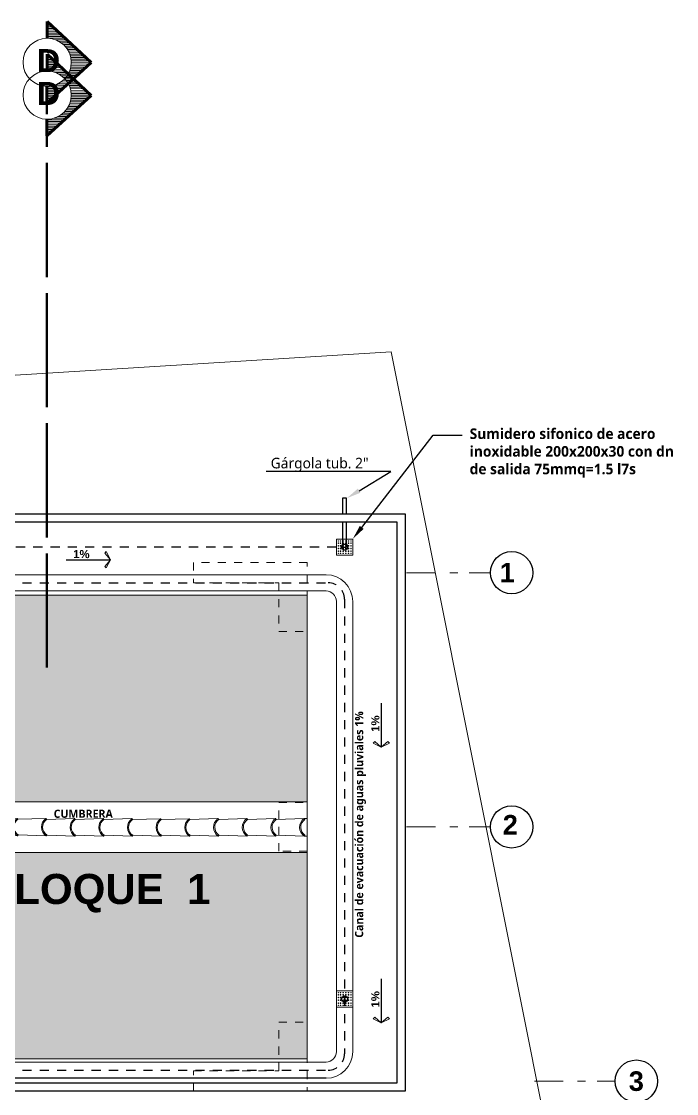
# Model space of a CAD drawing. Header units: metres. Extents: x 27 to 147, y -173 to 8.
# Drawn here: x 124.03 to 132.08, y -103.29 to -90.11 of the extents above; entities that cross this region are included whole.
import ezdxf
from ezdxf import colors
from ezdxf.entities.mleader import LeaderData, LeaderLine
from ezdxf.enums import TextEntityAlignment as Align
from ezdxf.math import Vec2, Vec3

# ---------------------------------------------------------------- set-up
doc = ezdxf.new("R2010")
doc.units = ezdxf.units.M
for name, pattern in [('1CORTE', [1.5, 1, -0.25, 0, -0.25]), ('ACAD_ISO04W100', [30, 24, -3, 0, -3]), ('DASHED2', [0.375, 0.25, -0.125]), ('Dot & Dashed', [0.670277762413025, 0.352777767181396, -0.176388883590699, 0, -0.14111111164093]), ('HIDDEN2', [0.1875, 0.125, -0.0625])]:
    doc.linetypes.add(name, pattern=pattern)
for name, color, linetype, lineweight in [('1', 7, 'Continuous', 5), ('2D Drafting - General_Pen_No__46', 7, 'Continuous', 25), ('AA. Proyeccion Corte', 10, '1CORTE', 50), ('CORTE_EJE', 31, 'ACAD_ISO04W100', 80), ('Cotas varias El', 253, 'Continuous', 13), ('Equipamiento SR', 23, 'Continuous', 0), ('GRAFO 0 BLANCO', 7, 'Continuous', 0), ('grafo 2', 31, 'Continuous', 20), ('GRAFO 4', 7, 'Continuous', 30), ('GRAFO01', 7, 'Continuous', 0), ('GYF-RESERVORIOS', 14, 'Continuous', 30), ('I.S. CANALETAS', 12, 'Continuous', 0), ('Interior - Mobiliario', 7, 'Continuous', 5), ('letras sr', 7, 'Continuous', 5), ('linea0016', 144, 'HIDDEN2', 9), ('Lineas Referencia', 73, 'Continuous', 13), ('teja andina', 252, 'Continuous', 0), ('TEJAS ANDINA', 253, 'Continuous', 0), ('TEXTOS-SUBTITULO', 7, 'Continuous', 30)]:
    doc.layers.add(name, color=color, linetype=linetype, lineweight=lineweight)
doc.layers.add('ACHURADO', color=1, linetype='Continuous')
doc.layers.add('Interior - Mobiliario _Pluma_Nº__3', color=7, linetype='Continuous', lineweight=18, true_color=0xff6600)
doc.layers.add('Mobiliario', color=7, linetype='Continuous', lineweight=0, true_color=0x7f7f7f)
doc.styles.add('Generales', font='trebuc.ttf', dxfattribs={"height": 0.1})
doc.styles.add('GENERATED_STYLE_1', font='arialbd.ttf')
doc.styles.add('GENERATED_STYLE_2', font='arial.ttf')
doc.styles.get("Standard").update_dxf_attribs({"font": 'arial.ttf'})
doc.styles.add('TURBO_BASS', font='swisseb.ttf')

# ---------------------------------------------------------------- blocks, each defined once
blk = doc.blocks.new('Red 18')
at = {"layer": 'GRAFO 0 BLANCO', "linetype": 'Continuous'}
for p, q in [((0.05, 0.2041666666666667), (0.04583333333333334, 0.2041666666666667)), ((0.04583333333333334, 0.2041666666666667), (0.04583333333333334, 0.2)), ((0.04583333333333334, 0.2), (0.04583333333333334, 0.2041666666666667)), ((0.04583333333333334, 0.2041666666666667), (0.05, 0.2041666666666667)), ((0.04583333333333334, 0.2), (0.05, 0.2)), ((0.05, 0.2), (0.04583333333333334, 0.2)), ((0.05, 0.1791666666666666), (0.04583333333333334, 0.1791666666666666)), ((0.04583333333333334, 0.1791666666666666), (0.04583333333333334, 0.1708333333333333)), ((0.04583333333333334, 0.1708333333333333), (0.04583333333333334, 0.1791666666666666)), ((0.04583333333333334, 0.1791666666666666), (0.05, 0.1791666666666666)), ((0.04583333333333334, 0.1708333333333333), (0.05, 0.1708333333333333)), ((0.05, 0.1708333333333333), (0.04583333333333334, 0.1708333333333333)), ((0.05, 0.1458333333333333), (0.04583333333333334, 0.1458333333333333)), ((0.04583333333333334, 0.1458333333333333), (0.04583333333333334, 0.1375)), ((0.04583333333333334, 0.1375), (0.04583333333333334, 0.1458333333333333)), ((0.04583333333333334, 0.1458333333333333), (0.05, 0.1458333333333333)), ((0.04583333333333334, 0.1375), (0.05, 0.1375)), ((0.05, 0.1375), (0.04583333333333334, 0.1375)), ((0.05, 0.2), (0.05, 0.2041666666666667)), ((0.05, 0.2041666666666667), (0.05, 0.2)), ((0.05, 0.1708333333333333), (0.05, 0.1791666666666666)), ((0.05, 0.1791666666666666), (0.05, 0.1708333333333333)), ((0.05, 0.1375), (0.05, 0.1458333333333333)), ((0.05, 0.1458333333333333), (0.05, 0.1375)), ((0.07916666666666668, 0.2041666666666667), (0.07083333333333333, 0.2041666666666667)), ((0.07083333333333333, 0.2041666666666667), (0.07083333333333333, 0.2)), ((0.07083333333333333, 0.2041666666666667), (0.07916666666666668, 0.2041666666666667)), ((0.07083333333333333, 0.2), (0.07083333333333333, 0.2041666666666667)), ((0.07083333333333333, 0.2), (0.07916666666666668, 0.2)), ((0.07916666666666668, 0.2), (0.07083333333333333, 0.2)), ((0.07916666666666668, 0.1791666666666666), (0.07083333333333333, 0.1791666666666666)), ((0.07083333333333333, 0.1791666666666666), (0.07083333333333333, 0.1708333333333333)), ((0.07083333333333333, 0.1708333333333333), (0.07083333333333333, 0.1791666666666666)), ((0.07083333333333333, 0.1791666666666666), (0.07916666666666668, 0.1791666666666666)), ((0.07083333333333333, 0.1708333333333333), (0.07916666666666668, 0.1708333333333333)), ((0.07916666666666668, 0.1708333333333333), (0.07083333333333333, 0.1708333333333333)), ((0.07916666666666668, 0.1458333333333333), (0.07083333333333333, 0.1458333333333333)), ((0.07083333333333333, 0.1458333333333333), (0.07083333333333333, 0.1375)), ((0.07083333333333333, 0.1375), (0.07083333333333333, 0.1458333333333333)), ((0.07083333333333333, 0.1458333333333333), (0.07916666666666668, 0.1458333333333333)), ((0.07083333333333333, 0.1375), (0.07916666666666668, 0.1375)), ((0.07916666666666668, 0.1375), (0.07083333333333333, 0.1375)), ((0.07916666666666668, 0.2), (0.07916666666666668, 0.2041666666666667)), ((0.07916666666666668, 0.2041666666666667), (0.07916666666666668, 0.2)), ((0.07916666666666668, 0.1708333333333333), (0.07916666666666668, 0.1791666666666666)), ((0.07916666666666668, 0.1791666666666666), (0.07916666666666668, 0.1708333333333333)), ((0.07916666666666668, 0.1375), (0.07916666666666668, 0.1458333333333333)), ((0.07916666666666668, 0.1458333333333333), (0.07916666666666668, 0.1375)), ((0.1125, 0.2041666666666667), (0.1041666666666667, 0.2041666666666667)), ((0.1041666666666667, 0.2041666666666667), (0.1041666666666667, 0.2)), ((0.1041666666666667, 0.2041666666666667), (0.1125, 0.2041666666666667)), ((0.1041666666666667, 0.2), (0.1041666666666667, 0.2041666666666667)), ((0.1041666666666667, 0.2), (0.1125, 0.2)), ((0.1125, 0.2), (0.1041666666666667, 0.2)), ((0.1125, 0.1791666666666666), (0.1041666666666667, 0.1791666666666666)), ((0.1041666666666667, 0.1791666666666666), (0.1041666666666667, 0.1708333333333333)), ((0.1041666666666667, 0.1708333333333333), (0.1041666666666667, 0.1791666666666666)), ((0.1041666666666667, 0.1791666666666666), (0.1125, 0.1791666666666666)), ((0.1041666666666667, 0.1708333333333333), (0.1125, 0.1708333333333333)), ((0.1125, 0.1708333333333333), (0.1041666666666667, 0.1708333333333333)), ((0.1125, 0.1458333333333333), (0.1041666666666667, 0.1458333333333333)), ((0.1041666666666667, 0.1458333333333333), (0.1041666666666667, 0.1375)), ((0.1041666666666667, 0.1375), (0.1041666666666667, 0.1458333333333333)), ((0.1041666666666667, 0.1458333333333333), (0.1125, 0.1458333333333333)), ((0.1041666666666667, 0.1375), (0.1125, 0.1375)), ((0.1125, 0.1375), (0.1041666666666667, 0.1375)), ((0.1125, 0.2), (0.1125, 0.2041666666666667)), ((0.1125, 0.2041666666666667), (0.1125, 0.2)), ((0.1125, 0.1708333333333333), (0.1125, 0.1791666666666666)), ((0.1125, 0.1791666666666666), (0.1125, 0.1708333333333333)), ((0.1125, 0.1375), (0.1125, 0.1458333333333333)), ((0.1125, 0.1458333333333333), (0.1125, 0.1375)), ((0.1458333333333333, 0.2041666666666667), (0.1375, 0.2041666666666667)), ((0.1375, 0.2041666666666667), (0.1375, 0.2)), ((0.1375, 0.2041666666666667), (0.1458333333333333, 0.2041666666666667)), ((0.1375, 0.2), (0.1375, 0.2041666666666667)), ((0.1375, 0.2), (0.1458333333333333, 0.2)), ((0.1458333333333333, 0.2), (0.1375, 0.2)), ((0.1458333333333333, 0.1791666666666666), (0.1375, 0.1791666666666666)), ((0.1375, 0.1791666666666666), (0.1375, 0.1708333333333333)), ((0.1375, 0.1708333333333333), (0.1375, 0.1791666666666666)), ((0.1375, 0.1791666666666666), (0.1458333333333333, 0.1791666666666666)), ((0.1375, 0.1708333333333333), (0.1458333333333333, 0.1708333333333333)), ((0.1458333333333333, 0.1708333333333333), (0.1375, 0.1708333333333333)), ((0.1458333333333333, 0.1458333333333333), (0.1375, 0.1458333333333333)), ((0.1375, 0.1458333333333333), (0.1375, 0.1375)), ((0.1375, 0.1375), (0.1375, 0.1458333333333333)), ((0.1375, 0.1458333333333333), (0.1458333333333333, 0.1458333333333333)), ((0.1375, 0.1375), (0.1458333333333333, 0.1375)), ((0.1458333333333333, 0.1375), (0.1375, 0.1375)), ((0.1458333333333333, 0.2), (0.1458333333333333, 0.2041666666666667)), ((0.1458333333333333, 0.2041666666666667), (0.1458333333333333, 0.2)), ((0.1458333333333333, 0.1708333333333333), (0.1458333333333333, 0.1791666666666666)), ((0.1458333333333333, 0.1791666666666666), (0.1458333333333333, 0.1708333333333333)), ((0.1458333333333333, 0.1375), (0.1458333333333333, 0.1458333333333333)), ((0.1458333333333333, 0.1458333333333333), (0.1458333333333333, 0.1375)), ((0.1791666666666666, 0.2041666666666667), (0.1708333333333333, 0.2041666666666667)), ((0.1708333333333333, 0.2041666666666667), (0.1708333333333333, 0.2)), ((0.1708333333333333, 0.2041666666666667), (0.1791666666666666, 0.2041666666666667)), ((0.1708333333333333, 0.2), (0.1708333333333333, 0.2041666666666667)), ((0.1708333333333333, 0.2), (0.1791666666666666, 0.2)), ((0.1791666666666666, 0.2), (0.1708333333333333, 0.2)), ((0.1791666666666666, 0.1791666666666666), (0.1708333333333333, 0.1791666666666666)), ((0.1708333333333333, 0.1791666666666666), (0.1708333333333333, 0.1708333333333333)), ((0.1708333333333333, 0.1708333333333333), (0.1708333333333333, 0.1791666666666666)), ((0.1708333333333333, 0.1791666666666666), (0.1791666666666666, 0.1791666666666666)), ((0.1708333333333333, 0.1708333333333333), (0.1791666666666666, 0.1708333333333333)), ((0.1791666666666666, 0.1708333333333333), (0.1708333333333333, 0.1708333333333333)), ((0.1791666666666666, 0.1458333333333333), (0.1708333333333333, 0.1458333333333333)), ((0.1708333333333333, 0.1458333333333333), (0.1708333333333333, 0.1375)), ((0.1708333333333333, 0.1375), (0.1708333333333333, 0.1458333333333333)), ((0.1708333333333333, 0.1458333333333333), (0.1791666666666666, 0.1458333333333333)), ((0.1708333333333333, 0.1375), (0.1791666666666666, 0.1375)), ((0.1791666666666666, 0.1375), (0.1708333333333333, 0.1375)), ((0.1791666666666666, 0.2), (0.1791666666666666, 0.2041666666666667)), ((0.1791666666666666, 0.2041666666666667), (0.1791666666666666, 0.2)), ((0.1791666666666666, 0.1708333333333333), (0.1791666666666666, 0.1791666666666666)), ((0.1791666666666666, 0.1791666666666666), (0.1791666666666666, 0.1708333333333333)), ((0.1791666666666666, 0.1375), (0.1791666666666666, 0.1458333333333333)), ((0.1791666666666666, 0.1458333333333333), (0.1791666666666666, 0.1375)), ((0.2041666666666667, 0.2041666666666667), (0.2, 0.2041666666666667)), ((0.2, 0.2041666666666667), (0.2, 0.2)), ((0.2, 0.2), (0.2, 0.2041666666666667)), ((0.2, 0.2041666666666667), (0.2041666666666667, 0.2041666666666667)), ((0.2, 0.2), (0.2041666666666667, 0.2)), ((0.2041666666666667, 0.2), (0.2, 0.2)), ((0.2041666666666667, 0.1791666666666666), (0.2, 0.1791666666666666)), ((0.2, 0.1791666666666666), (0.2, 0.1708333333333333)), ((0.2, 0.1708333333333333), (0.2, 0.1791666666666666)), ((0.2, 0.1791666666666666), (0.2041666666666667, 0.1791666666666666)), ((0.2, 0.1708333333333333), (0.2041666666666667, 0.1708333333333333)), ((0.2041666666666667, 0.1708333333333333), (0.2, 0.1708333333333333)), ((0.2041666666666667, 0.1458333333333333), (0.2, 0.1458333333333333)), ((0.2, 0.1458333333333333), (0.2, 0.1375)), ((0.2, 0.1375), (0.2, 0.1458333333333333)), ((0.2, 0.1458333333333333), (0.2041666666666667, 0.1458333333333333)), ((0.2, 0.1375), (0.2041666666666667, 0.1375)), ((0.2041666666666667, 0.1375), (0.2, 0.1375)), ((0.2041666666666667, 0.2), (0.2041666666666667, 0.2041666666666667)), ((0.2041666666666667, 0.2041666666666667), (0.2041666666666667, 0.2)), ((0.2041666666666667, 0.1708333333333333), (0.2041666666666667, 0.1791666666666666)), ((0.2041666666666667, 0.1791666666666666), (0.2041666666666667, 0.1708333333333333)), ((0.2041666666666667, 0.1375), (0.2041666666666667, 0.1458333333333333)), ((0.2041666666666667, 0.1458333333333333), (0.2041666666666667, 0.1375)), ((0.05, 0.1125), (0.04583333333333334, 0.1125)), ((0.04583333333333334, 0.1125), (0.04583333333333334, 0.1041666666666667)), ((0.04583333333333334, 0.1041666666666667), (0.04583333333333334, 0.1125)), ((0.04583333333333334, 0.1125), (0.05, 0.1125)), ((0.04583333333333334, 0.1041666666666667), (0.05, 0.1041666666666667)), ((0.05, 0.1041666666666667), (0.04583333333333334, 0.1041666666666667)), ((0.05, 0.07916666666666668), (0.04583333333333334, 0.07916666666666668)), ((0.04583333333333334, 0.07916666666666668), (0.04583333333333334, 0.07083333333333333)), ((0.04583333333333334, 0.07083333333333333), (0.04583333333333334, 0.07916666666666668)), ((0.04583333333333334, 0.07916666666666668), (0.05, 0.07916666666666668)), ((0.04583333333333334, 0.07083333333333333), (0.05, 0.07083333333333333)), ((0.05, 0.07083333333333333), (0.04583333333333334, 0.07083333333333333)), ((0.05, 0.05), (0.04583333333333334, 0.05)), ((0.04583333333333334, 0.05), (0.04583333333333334, 0.04583333333333334)), ((0.04583333333333334, 0.04583333333333334), (0.04583333333333334, 0.05)), ((0.04583333333333334, 0.05), (0.05, 0.05)), ((0.04583333333333334, 0.04583333333333334), (0.05, 0.04583333333333334)), ((0.05, 0.04583333333333334), (0.04583333333333334, 0.04583333333333334)), ((0.05, 0.1041666666666667), (0.05, 0.1125)), ((0.05, 0.1125), (0.05, 0.1041666666666667)), ((0.05, 0.07083333333333333), (0.05, 0.07916666666666668)), ((0.05, 0.07916666666666668), (0.05, 0.07083333333333333)), ((0.05, 0.04583333333333334), (0.05, 0.05)), ((0.05, 0.05), (0.05, 0.04583333333333334)), ((0.07916666666666668, 0.1125), (0.07083333333333333, 0.1125)), ((0.07083333333333333, 0.1125), (0.07083333333333333, 0.1041666666666667)), ((0.07083333333333333, 0.1041666666666667), (0.07083333333333333, 0.1125)), ((0.07083333333333333, 0.1125), (0.07916666666666668, 0.1125)), ((0.07083333333333333, 0.1041666666666667), (0.07916666666666668, 0.1041666666666667)), ((0.07916666666666668, 0.1041666666666667), (0.07083333333333333, 0.1041666666666667)), ((0.07916666666666668, 0.07916666666666668), (0.07083333333333333, 0.07916666666666668)), ((0.07083333333333333, 0.07916666666666668), (0.07083333333333333, 0.07083333333333333)), ((0.07083333333333333, 0.07083333333333333), (0.07083333333333333, 0.07916666666666668)), ((0.07083333333333333, 0.07916666666666668), (0.07916666666666668, 0.07916666666666668)), ((0.07083333333333333, 0.07083333333333333), (0.07916666666666668, 0.07083333333333333)), ((0.07916666666666668, 0.07083333333333333), (0.07083333333333333, 0.07083333333333333)), ((0.07916666666666668, 0.05), (0.07083333333333333, 0.05)), ((0.07083333333333333, 0.05), (0.07083333333333333, 0.04583333333333334)), ((0.07083333333333333, 0.05), (0.07916666666666668, 0.05)), ((0.07083333333333333, 0.04583333333333334), (0.07083333333333333, 0.05)), ((0.07083333333333333, 0.04583333333333334), (0.07916666666666668, 0.04583333333333334)), ((0.07916666666666668, 0.04583333333333334), (0.07083333333333333, 0.04583333333333334)), ((0.07916666666666668, 0.1041666666666667), (0.07916666666666668, 0.1125)), ((0.07916666666666668, 0.1125), (0.07916666666666668, 0.1041666666666667)), ((0.07916666666666668, 0.07083333333333333), (0.07916666666666668, 0.07916666666666668)), ((0.07916666666666668, 0.07916666666666668), (0.07916666666666668, 0.07083333333333333)), ((0.07916666666666668, 0.04583333333333334), (0.07916666666666668, 0.05)), ((0.07916666666666668, 0.05), (0.07916666666666668, 0.04583333333333334)), ((0.1125, 0.1125), (0.1041666666666667, 0.1125)), ((0.1041666666666667, 0.1125), (0.1041666666666667, 0.1041666666666667)), ((0.1041666666666667, 0.1041666666666667), (0.1041666666666667, 0.1125)), ((0.1041666666666667, 0.1125), (0.1125, 0.1125)), ((0.1041666666666667, 0.1041666666666667), (0.1125, 0.1041666666666667)), ((0.1125, 0.1041666666666667), (0.1041666666666667, 0.1041666666666667)), ((0.1125, 0.07916666666666668), (0.1041666666666667, 0.07916666666666668)), ((0.1041666666666667, 0.07916666666666668), (0.1041666666666667, 0.07083333333333333)), ((0.1041666666666667, 0.07083333333333333), (0.1041666666666667, 0.07916666666666668)), ((0.1041666666666667, 0.07916666666666668), (0.1125, 0.07916666666666668)), ((0.1041666666666667, 0.07083333333333333), (0.1125, 0.07083333333333333)), ((0.1125, 0.07083333333333333), (0.1041666666666667, 0.07083333333333333)), ((0.1125, 0.05), (0.1041666666666667, 0.05)), ((0.1041666666666667, 0.05), (0.1041666666666667, 0.04583333333333334)), ((0.1041666666666667, 0.05), (0.1125, 0.05)), ((0.1041666666666667, 0.04583333333333334), (0.1041666666666667, 0.05)), ((0.1041666666666667, 0.04583333333333334), (0.1125, 0.04583333333333334)), ((0.1125, 0.04583333333333334), (0.1041666666666667, 0.04583333333333334)), ((0.1125, 0.1041666666666667), (0.1125, 0.1125)), ((0.1125, 0.1125), (0.1125, 0.1041666666666667)), ((0.1125, 0.07083333333333333), (0.1125, 0.07916666666666668)), ((0.1125, 0.07916666666666668), (0.1125, 0.07083333333333333)), ((0.1125, 0.04583333333333334), (0.1125, 0.05)), ((0.1125, 0.05), (0.1125, 0.04583333333333334)), ((0.1458333333333333, 0.1125), (0.1375, 0.1125)), ((0.1375, 0.1125), (0.1375, 0.1041666666666667)), ((0.1375, 0.1041666666666667), (0.1375, 0.1125)), ((0.1375, 0.1125), (0.1458333333333333, 0.1125)), ((0.1375, 0.1041666666666667), (0.1458333333333333, 0.1041666666666667)), ((0.1458333333333333, 0.1041666666666667), (0.1375, 0.1041666666666667)), ((0.1458333333333333, 0.07916666666666668), (0.1375, 0.07916666666666668)), ((0.1375, 0.07916666666666668), (0.1375, 0.07083333333333333)), ((0.1375, 0.07083333333333333), (0.1375, 0.07916666666666668)), ((0.1375, 0.07916666666666668), (0.1458333333333333, 0.07916666666666668)), ((0.1375, 0.07083333333333333), (0.1458333333333333, 0.07083333333333333)), ((0.1458333333333333, 0.07083333333333333), (0.1375, 0.07083333333333333)), ((0.1458333333333333, 0.05), (0.1375, 0.05)), ((0.1375, 0.05), (0.1375, 0.04583333333333334)), ((0.1375, 0.05), (0.1458333333333333, 0.05)), ((0.1375, 0.04583333333333334), (0.1375, 0.05)), ((0.1375, 0.04583333333333334), (0.1458333333333333, 0.04583333333333334)), ((0.1458333333333333, 0.04583333333333334), (0.1375, 0.04583333333333334)), ((0.1458333333333333, 0.1041666666666667), (0.1458333333333333, 0.1125)), ((0.1458333333333333, 0.1125), (0.1458333333333333, 0.1041666666666667)), ((0.1458333333333333, 0.07083333333333333), (0.1458333333333333, 0.07916666666666668)), ((0.1458333333333333, 0.07916666666666668), (0.1458333333333333, 0.07083333333333333)), ((0.1458333333333333, 0.04583333333333334), (0.1458333333333333, 0.05)), ((0.1458333333333333, 0.05), (0.1458333333333333, 0.04583333333333334)), ((0.1791666666666666, 0.1125), (0.1708333333333333, 0.1125)), ((0.1708333333333333, 0.1125), (0.1708333333333333, 0.1041666666666667)), ((0.1708333333333333, 0.1041666666666667), (0.1708333333333333, 0.1125)), ((0.1708333333333333, 0.1125), (0.1791666666666666, 0.1125)), ((0.1708333333333333, 0.1041666666666667), (0.1791666666666666, 0.1041666666666667)), ((0.1791666666666666, 0.1041666666666667), (0.1708333333333333, 0.1041666666666667)), ((0.1791666666666666, 0.07916666666666668), (0.1708333333333333, 0.07916666666666668)), ((0.1708333333333333, 0.07916666666666668), (0.1708333333333333, 0.07083333333333333)), ((0.1708333333333333, 0.07083333333333333), (0.1708333333333333, 0.07916666666666668)), ((0.1708333333333333, 0.07916666666666668), (0.1791666666666666, 0.07916666666666668)), ((0.1708333333333333, 0.07083333333333333), (0.1791666666666666, 0.07083333333333333)), ((0.1791666666666666, 0.07083333333333333), (0.1708333333333333, 0.07083333333333333)), ((0.1791666666666666, 0.05), (0.1708333333333333, 0.05)), ((0.1708333333333333, 0.05), (0.1708333333333333, 0.04583333333333334)), ((0.1708333333333333, 0.05), (0.1791666666666666, 0.05)), ((0.1708333333333333, 0.04583333333333334), (0.1708333333333333, 0.05)), ((0.1708333333333333, 0.04583333333333334), (0.1791666666666666, 0.04583333333333334)), ((0.1791666666666666, 0.04583333333333334), (0.1708333333333333, 0.04583333333333334)), ((0.1791666666666666, 0.1041666666666667), (0.1791666666666666, 0.1125)), ((0.1791666666666666, 0.1125), (0.1791666666666666, 0.1041666666666667)), ((0.1791666666666666, 0.07083333333333333), (0.1791666666666666, 0.07916666666666668)), ((0.1791666666666666, 0.07916666666666668), (0.1791666666666666, 0.07083333333333333)), ((0.1791666666666666, 0.04583333333333334), (0.1791666666666666, 0.05)), ((0.1791666666666666, 0.05), (0.1791666666666666, 0.04583333333333334)), ((0.2041666666666667, 0.1125), (0.2, 0.1125)), ((0.2, 0.1125), (0.2, 0.1041666666666667)), ((0.2, 0.1041666666666667), (0.2, 0.1125)), ((0.2, 0.1125), (0.2041666666666667, 0.1125)), ((0.2, 0.1041666666666667), (0.2041666666666667, 0.1041666666666667)), ((0.2041666666666667, 0.1041666666666667), (0.2, 0.1041666666666667)), ((0.2041666666666667, 0.07916666666666668), (0.2, 0.07916666666666668)), ((0.2, 0.07916666666666668), (0.2, 0.07083333333333333)), ((0.2, 0.07083333333333333), (0.2, 0.07916666666666668)), ((0.2, 0.07916666666666668), (0.2041666666666667, 0.07916666666666668)), ((0.2, 0.07083333333333333), (0.2041666666666667, 0.07083333333333333)), ((0.2041666666666667, 0.07083333333333333), (0.2, 0.07083333333333333)), ((0.2041666666666667, 0.05), (0.2, 0.05)), ((0.2, 0.05), (0.2, 0.04583333333333334)), ((0.2, 0.04583333333333334), (0.2, 0.05)), ((0.2, 0.05), (0.2041666666666667, 0.05)), ((0.2, 0.04583333333333334), (0.2041666666666667, 0.04583333333333334)), ((0.2041666666666667, 0.04583333333333334), (0.2, 0.04583333333333334)), ((0.2041666666666667, 0.1041666666666667), (0.2041666666666667, 0.1125)), ((0.2041666666666667, 0.1125), (0.2041666666666667, 0.1041666666666667)), ((0.2041666666666667, 0.07083333333333333), (0.2041666666666667, 0.07916666666666668)), ((0.2041666666666667, 0.07916666666666668), (0.2041666666666667, 0.07083333333333333)), ((0.2041666666666667, 0.04583333333333334), (0.2041666666666667, 0.05)), ((0.2041666666666667, 0.05), (0.2041666666666667, 0.04583333333333334))]:
    blk.add_line(p, q, dxfattribs=at)
at = {"layer": 'GRAFO01'}
blk.add_lwpolyline([(0.02500000000000005, 0.02500000000000141), (0.2250000000000001, 0.02500000000000141), (0.2250000000000001, 0.2250000000000014), (0.02500000000000005, 0.2250000000000014)], close=True, dxfattribs=at)
at = {"layer": 'Interior - Mobiliario _Pluma_Nº__3', "linetype": 'Continuous'}
for p, q in [((0.2250000000000001, 0.2250000000000014), (0.02500000000000005, 0.2250000000000014)), ((0.02500000000000005, 0.2250000000000014), (0.02500000000000005, 0.02500000000000141)), ((0.2250000000000001, 0.02500000000000141), (0.2250000000000001, 0.2250000000000014)), ((0.02500000000000005, 0.02500000000000141), (0.2250000000000001, 0.02500000000000141))]:
    blk.add_line(p, q, dxfattribs=at)
blk = doc.blocks.new('A$C295C7585')
at = {"layer": 'Mobiliario', "lineweight": 15}
for p, q in [((1.513853283491699, 3.40416242087349), (1.527648820229842, 3.406546360073889)), ((1.374978025502969, 3.076203088460716), (1.513853283491699, 3.40416242087349)), ((1.556330874160267, 2.995064099900674), (1.716417933508637, 3.313533070731637)), ((1.716417933508637, 3.313533070731637), (1.70900166888714, 3.325407371513847)), ((1.222307230775641, 2.745859816847769), (1.36118248876528, 3.073819149260316)), ((1.36118248876528, 3.073819149260316), (1.374978025502969, 3.076203088460716)), ((1.403660079433394, 2.6647208282875), (1.563747138781764, 2.983189799118463)), ((1.563747138781764, 2.983189799118463), (1.556330874160267, 2.995064099900674)), ((1.069636436049223, 2.415516545234141), (1.208511694038407, 2.743475877646915)), ((1.208511694038407, 2.743475877646915), (1.222307230776096, 2.745859816847542)), ((1.250989284706975, 2.334377556673871), (1.411076344054891, 2.652846527505289)), ((1.411076344054891, 2.652846527505289), (1.403660079433394, 2.6647208282875)), ((0.9169656413223493, 2.085173273620967), (1.055840899311079, 2.413132606033741)), ((1.055840899311079, 2.413132606033741), (1.069636436048768, 2.415516545234595)), ((1.098318489980102, 2.004034285060698), (1.258405549328472, 2.322503255891888)), ((1.258405549328472, 2.322503255891888), (1.25098928470652, 2.334377556674326)), ((0.7650785429282223, 1.751017721853714), (0.9031190902182971, 2.079350511766734)), ((0.9031190902182971, 2.079350511766734), (0.9169656413223493, 2.085173273620967)), ((0.94643139158552, 1.66987873329299), (1.10492039455994, 1.989062689736784)), ((1.10492039455994, 1.989062689736784), (1.098439325062163, 2.004274668164622)), ((0.612407748201349, 1.420674450239858), (0.7512830061905333, 1.748633782652632)), ((0.7512830061905333, 1.748633782652632), (0.7650785429282223, 1.751017721853486)), ((0.7937605968586467, 1.339535461679816), (0.953847656207472, 1.658004432511007)), ((0.953847656207472, 1.658004432511007), (0.94643139158552, 1.66987873329299)), ((0.4597369534749305, 1.090331178626684), (0.5986122114636601, 1.418290511039459)), ((0.5986122114636601, 1.418290511039459), (0.6124077482018038, 1.420674450240085)), ((0.6410898021322282, 1.009192190066642), (0.8011768614805987, 1.327661160897833)), ((0.8011768614805987, 1.327661160897833), (0.7937605968591015, 1.339535461679816)), ((0.4459414167367868, 1.087947239426285), (0.4597369534749305, 1.090331178626911)), ((0.3070661587476025, 0.7599879070137376), (0.4459414167367868, 1.087947239426285)), ((0.4884190074053549, 0.6788489184534683), (0.6485060667537255, 0.997317889284659)), ((0.6485060667537255, 0.997317889284659), (0.6410898021322282, 1.009192190066642)), ((0.1543953640207292, 0.4296446354001091), (0.2932706220099135, 0.757603967813111)), ((0.2932706220099135, 0.757603967813111), (0.3070661587480572, 0.7599879070135103)), ((0.3357482126784817, 0.3485056468398398), (0.4958352720268522, 0.6669746176712579)), ((0.4958352720268522, 0.6669746176712579), (0.4884190074053549, 0.6788489184534683)), ((0.001724569293855893, 0.09930136378693533), (0.1405998272830402, 0.4272606961997099)), ((0.1405998272830402, 0.4272606961997099), (0.1543953640207292, 0.4296446354007912)), ((0.1830774179516084, 0.01816237522666597), (0.3431644773004336, 0.3366313460578567)), ((0.3431644773004336, 0.3366313460578567), (0.3357482126784817, 0.3485056468402945))]:
    blk.add_line(p, q, dxfattribs=at)
for centre, radius, start, end in [((1.64559542193274, 3.42692813519011), 0.1196946849706216, 189.8041789864884, 301.9874291323811), ((1.64559542193274, 3.42692813519011), 0.1336946849706216, 189.8041789864884, 301.9874291323811), ((1.492924627205866, 3.096584863576936), 0.1336946849706216, 189.8041789864884, 301.9874291323811), ((1.492924627205866, 3.096584863576936), 0.1196946849706216, 189.8041789864884, 301.9874291323811), ((1.340253832479448, 2.766241591963535), 0.1336946849706216, 189.8041789864884, 301.9874291323811), ((1.340253832479448, 2.766241591963535), 0.1196946849706216, 189.8041789864884, 301.9874291323811), ((1.187583037752574, 2.435898320350134), 0.1336946849706216, 189.8041789864884, 301.9874291323811), ((1.187583037752574, 2.435898320350134), 0.1196946849706216, 189.8041789864884, 301.9874291323811), ((1.034204698330086, 2.101672659223368), 0.1329726096647947, 189.6640148896703, 302.1275932302208), ((1.034912243024337, 2.105555048736051), 0.1196946849706216, 189.8041789864884, 301.9874291323811), ((0.8830251446311195, 1.77139949696948), 0.1336946849706216, 189.8041789864884, 301.9874291323811), ((0.8830251446311195, 1.77139949696948), 0.1196946849706216, 189.8041789864884, 301.9874291323811), ((0.7303543499047009, 1.441056225356306), 0.1336946849706216, 189.8041789864884, 301.9874291323811), ((0.7303543499047009, 1.441056225356306), 0.1196946849706216, 189.8041789864884, 301.9874291323811), ((0.5776835551778277, 1.110712953743132), 0.1196946849706216, 189.8041789864884, 301.9874291323811), ((0.5776835551778277, 1.110712953743132), 0.1336946849706216, 189.8041789864884, 301.9874291323811), ((0.4250127604509544, 0.7803696821295034), 0.1336946849706216, 189.8041789864884, 301.9874291323811), ((0.4250127604509544, 0.7803696821295034), 0.1196946849706216, 189.8041789864884, 301.9874291323811), ((0.2723419657240811, 0.4500264105163296), 0.1336946849706216, 189.8041789864884, 301.9874291323811), ((0.2723419657240811, 0.4500264105163296), 0.1196946849706216, 189.8041789864884, 301.9874291323811), ((0.1196711709962983, 0.119683138902019), 0.1196946849706216, 189.8041789864884, 301.9874291323811)]:
    blk.add_arc(centre, radius, start, end, dxfattribs=at)
blk = doc.blocks.new('FLECHA')
at = {"layer": 'grafo 2', "ltscale": 0.05}
for p, q in [((674350.4068813783, 8489809.493097022, -2.952000000000225), (674350.3571751671, 8489809.392813733, -2.952000000000225)), ((674350.4259006998, 8489809.474077702, -2.952000000000225), (674350.3571751671, 8489809.392813733, -2.952000000000225)), ((674350.4068813783, 8489809.493097022, -2.952000000000225), (674350.4259006998, 8489809.474077702, -2.952000000000225)), ((674350.4259006998, 8489809.311549768, -2.952000000000225), (674350.3571751671, 8489809.392813733, -2.952000000000225)), ((674350.4068813783, 8489809.292530447, -2.952000000000225), (674350.4259006998, 8489809.311549768, -2.952000000000225))]:
    blk.add_line(p, q, dxfattribs=at)
at = {"layer": 'grafo 2', "lineweight": 25}
blk.add_line((674350.8988359317, 8489809.392813733, -2.952000000000225), (674350.3571751671, 8489809.392813733, -2.952000000000225), dxfattribs=at)
at = {"layer": 'grafo 2'}
blk.add_line((674350.3571751671, 8489809.392813733, -2.952000000000225), (674350.4068813783, 8489809.292530447, -2.952000000000225), dxfattribs=at)

msp = doc.modelspace()

# ---------------------------------------------------------------- hatches: boundary and pattern name
at = {"layer": '1', "lineweight": 5}
h = msp.add_hatch(dxfattribs=at)
h.set_pattern_fill('_USER,_O', scale=0.02, angle=360, pattern_type=0)
h.set_pattern_definition([(0.3735625931378404, (67.9760465241772, -241.7238441612219), (0.0001303970204222902, -0.0199995749109091), [])])
h.paths.add_polyline_path([(124.6374271268949, -90.611534999912, -0.4142135623730951), (124.3394912984929, -90.90561091788753), (124.3381460110948, -91.11194366995299), (124.8829440431716, -90.61313576765245), (124.3446964963184, -90.10726641944096), (124.3433512089221, -90.31359917150733, -0.4142135623729124)])
at = {"layer": '1', "lineweight": 5, "true_color": 0x939598}
h = msp.add_hatch(dxfattribs=at)
h.set_pattern_fill('_USER,_O', color=252, scale=0.02, angle=360, pattern_type=0)
h.set_pattern_definition([(0.3735625931377896, (67.97604652417766, -241.7238441612219), (0.0001303970204222902, -0.0199995749109091), [])])
h.paths.add_polyline_path([(124.6374271268958, -90.611534999912, -0.4142135623730951), (124.3394912984929, -90.90561091788753), (124.3381460110957, -91.11194366995299), (124.8829440431725, -90.61313576765245), (124.3446964963193, -90.10726641944096), (124.3433512089221, -90.31359917150733, -0.4142135623729124)])
at = {"layer": '1', "lineweight": 5}
h = msp.add_hatch(dxfattribs=at)
h.set_pattern_fill('_USER,_O', scale=0.02, angle=360, pattern_type=0)
h.set_pattern_definition([(0.3735625931378404, (67.97592710829451, -242.1272287522117), (0.0001303970204222902, -0.0199995749109091), [])])
h.paths.add_polyline_path([(124.6373077110122, -91.01491959090178, -0.4142135623730951), (124.3393718826102, -91.30899550887732), (124.3380265952121, -91.51532826094278), (124.8828246272889, -91.01652035864224), (124.3445770804357, -90.51065101043075), (124.3432317930394, -90.71698376249712, -0.4142135623729124)])
at = {"layer": '1', "lineweight": 5, "true_color": 0x939598}
h = msp.add_hatch(dxfattribs=at)
h.set_pattern_fill('_USER,_O', color=252, scale=0.02, angle=360, pattern_type=0)
h.set_pattern_definition([(0.3735625931377896, (67.97592710829497, -242.1272287522117), (0.0001303970204222902, -0.0199995749109091), [])])
h.paths.add_polyline_path([(124.6373077110131, -91.01491959090178, -0.4142135623730951), (124.3393718826102, -91.30899550887732), (124.338026595213, -91.51532826094278), (124.8828246272898, -91.01652035864224), (124.3445770804366, -90.51065101043075), (124.3432317930394, -90.71698376249712, -0.4142135623729124)])
at = {"layer": 'TEJAS ANDINA'}
h = msp.add_hatch(dxfattribs=at)
h.set_pattern_fill('SPANTIL1', color=256, scale=0.2, angle=180, style=2, pattern_type=2)
h.set_pattern_definition([(94.96969999999999, (-76.85285346673675, -46.53824239378132), (0.1999982614014099, -2.400000210303527), [0.1846944, -4.4326642]), (0, (-76.86885346673671, -46.35424239378129), (0.2000000000000001, 0.2), [0.016, -0.184]), (180, (-76.66885346673678, -46.3382423937813), (-0.2, -0.2), [0.05600000000000001, -0.144]), (270, (-76.72485346673682, -46.3382423937813), (0.2, -0.2), [0.02, -0.18]), (90, (-76.85285346673675, -46.35824239378131), (-0.1999999999999999, 0.2000000000000001), [0.02, -0.18]), (180, (-76.85285346673675, -46.3382423937813), (-0.2, -0.2), [0.016, -0.184]), (180, (-76.66885346673678, -46.35424239378129), (-0.2, -0.2), [0.04000000000000001, -0.16]), (265.0303, (-76.70885346673674, -46.35424239378129), (-0.1999982614014122, -2.400000210303527), [0.1846944, -4.4326642]), (232.6961, (-76.70885346673674, -46.36424239378131), (2.599997177976598, 3.400002148337723), [0.0528016, -5.22735]), (198.4349, (-76.74085346673678, -46.40624239378131), (-0.4000000869185922, -0.1999996806445415), [0.05059640000000001, -0.581859]), (161.5651, (-76.78885346673678, -46.4222423937813), (0.4000000869185922, -0.1999996806445418), [0.05059640000000001, -0.581859]), (127.3039, (-76.83685346673678, -46.40624239378131), (-2.599997177976598, 3.400002148337723), [0.0528016, -5.22735]), (200.2249, (-76.75085346673677, -46.3922423937813), (2.199999452866844, 0.8000016671195546), [0.04049700000000001, -4.0091944]), (159.7751, (-76.78885346673678, -46.40624239378131), (-2.199999452866844, 0.8000016671195553), [0.04049700000000001, -4.0091944]), (127.4054, (-76.8268534667368, -46.3922423937813), (-2.00000199052301, 2.59999849299601), [0.0428017999999999, -4.237384999999986]), (232.5946, (-76.72485346673682, -46.35824239378131), (2.000001990523011, 2.599998492996009), [0.0428018, -4.237385])])
h.paths.add_polyline_path([(122.6048204471074, -99.70050907376604), (122.0740775406619, -99.70086054829254), (122.3393472634132, -99.54706706084617)], flags=16)
h.paths.add_polyline_path([(121.7937043948036, -99.55167886068527), (122.8394619705612, -99.55167886068527), (122.8394619705612, -99.3415441805506), (121.7937043948036, -99.3415441805506)], flags=24)
h.paths.add_polyline_path([(120.8776107870936, -99.0567746459805), (120.8776107870936, -98.80613905307875), (123.6077190870701, -98.80613905307875), (123.6077190870701, -99.0567746459805)])
h.paths.add_polyline_path([(117.2394482789504, -99.70026216712237), (127.5390922335536, -99.70026216712243), (127.5388268033998, -97.15824949985647), (117.2394482789504, -97.15824949985647)])
h.paths.add_polyline_path([(120.8776107870936, -99.0567746459805), (120.8776107870936, -98.80613905307875), (123.6077190870701, -98.80613905307875), (123.6077190870701, -99.0567746459805)])
h.paths.add_polyline_path([(120.8507213065858, -99.1256846780136), (123.6311679157632, -99.1240863465665), (123.6309724273636, -98.7840160448071), (120.8505258181863, -98.7856143762542)])
h = msp.add_hatch(dxfattribs=at)
h.set_pattern_fill('SPANTIL1', color=256, scale=0.2, style=2, pattern_type=2)
h.set_pattern_definition([(274.9697, (-76.48485346673681, -46.13824239378131), (-0.1999982614014102, 2.400000210303527), [0.1846944, -4.4326642]), (180, (-76.46885346673673, -46.32224239378131), (-0.2000000000000001, -0.2), [0.016, -0.184]), (0, (-76.66885346673678, -46.3382423937813), (0.2, 0.2), [0.05600000000000001, -0.144]), (90, (-76.61285346673674, -46.3382423937813), (-0.2, 0.2), [0.02, -0.18]), (270, (-76.48485346673681, -46.31824239378129), (0.2, -0.2000000000000001), [0.02, -0.18]), (0, (-76.48485346673681, -46.3382423937813), (0.2, 0.2), [0.016, -0.184]), (0, (-76.66885346673678, -46.32224239378131), (0.2, 0.2), [0.04000000000000001, -0.16]), (85.0303, (-76.62885346673681, -46.32224239378131), (0.1999982614014119, 2.400000210303527), [0.1846943999999996, -4.432664199999987]), (52.69609999999999, (-76.62885346673681, -46.31224239378132), (-2.599997177976598, -3.400002148337723), [0.0528016, -5.22735]), (18.4349, (-76.59685346673677, -46.27024239378132), (0.4000000869185922, 0.1999996806445416), [0.05059639999999991, -0.5818589999999983]), (341.5651, (-76.54885346673677, -46.2542423937813), (-0.4000000869185922, 0.1999996806445418), [0.05059640000000001, -0.581859]), (307.3039, (-76.50085346673677, -46.27024239378132), (2.599997177976598, -3.400002148337723), [0.0528016, -5.22735]), (20.2249, (-76.58685346673678, -46.2842423937813), (-2.199999452866844, -0.8000016671195548), [0.0404969999999999, -4.009194399999987]), (339.7751, (-76.54885346673677, -46.27024239378132), (2.199999452866844, -0.8000016671195551), [0.04049700000000001, -4.0091944]), (307.4054, (-76.51085346673676, -46.2842423937813), (2.00000199052301, -2.59999849299601), [0.0428018, -4.237385]), (52.5946, (-76.61285346673674, -46.31824239378129), (-2.00000199052301, -2.599998492996009), [0.0428018, -4.237385])])
h.paths.add_polyline_path([(122.6048478545925, -100.3269249605942), (122.3395781318412, -100.4807184480405), (122.074104948147, -100.3272764351207)], flags=16)
h.paths.add_polyline_path([(121.7729298605639, -100.685055091049), (122.8186874363215, -100.685055091049), (122.8186874363215, -100.4749204109144), (121.7729298605639, -100.4749204109144)], flags=24)
h.paths.add_polyline_path([(120.8507213065858, -101.1878555039054), (123.6311679157632, -101.1862571724583), (123.6309724273636, -100.8461868706989), (120.8505258181863, -100.847785202146)], flags=24)
h.paths.add_polyline_path([(123.6077190870701, -101.1133590430731), (123.6077190870701, -101.3639946359748), (120.8776107870936, -101.3639946359748), (120.8776107870937, -101.1133590430731)])
h.paths.add_polyline_path([(127.5391573338062, -100.3237243644787), (117.2394482789504, -100.3237243644787), (117.2394482789504, -102.8581543104937), (127.5394219721925, -102.8581543104937)])

# ---------------------------------------------------------------- linework, layer by layer
at = {"layer": '1', "color": 7}
for centre in [(124.343351208923, -90.60961133627573), (124.343351208923, -90.60961133627573), (124.3432317930403, -91.01299592726552), (124.3432317930403, -91.01299592726552)]:
    msp.add_circle(centre, 0.2960121647662674, dxfattribs=at)
at = {"layer": 'AA. Proyeccion Corte', "color": 7}
for p, q in [((124.3394912984929, -97.64697474459625), (124.3394912984929, -90.90561091788753)), ((124.3393718826102, -98.05035933558604), (124.3393718826102, -91.30899550887732))]:
    msp.add_line(p, q, dxfattribs=at)
at = {"layer": 'ACHURADO'}
msp.add_line((127.7690069690755, -103.098586560292), (117.2393542706443, -103.098586560292), dxfattribs=at)
for centre in [(127.9972751674299, -96.56919054041599), (127.9972751674299, -96.56919054041599), (127.9972751676627, -102.1228490202407)]:
    msp.add_circle(centre, 0.0375, dxfattribs=at)
at = {"layer": 'CORTE_EJE', "color": 7, "linetype": 'ACAD_ISO04W100', "ltscale": 0.8}
for points in [[(124.343351208923, -90.31359917150915), (124.3446964963193, -90.10726641944096), (124.8829440431716, -90.61313576765245), (124.3381460110957, -91.11194366995481), (124.3394912984929, -90.90561091788753)], [(124.343351208923, -90.31359917150915), (124.3446964963202, -90.10726641944096), (124.8829440431725, -90.61313576765245), (124.3381460110966, -91.11194366995481), (124.3394912984929, -90.90561091788753)], [(124.3432317930403, -90.71698376249894), (124.3445770804366, -90.51065101043075), (124.8828246272889, -91.01652035864224), (124.338026595213, -91.5153282609446), (124.3393718826102, -91.30899550887732)], [(124.3432317930403, -90.71698376249894), (124.3445770804375, -90.51065101043075), (124.8828246272898, -91.01652035864224), (124.3380265952139, -91.5153282609446), (124.3393718826102, -91.30899550887732)]]:
    msp.add_lwpolyline(points, dxfattribs=at)
at = {"layer": 'Cotas varias El', "linetype": 'Dot & Dashed'}
for p, q in [((128.7593808555434, -96.88325299740903), (129.7891511424677, -96.88325299740903)), ((128.7593808555434, -100.0082038469236), (129.7891511424677, -100.0082038469236)), ((130.3290083190437, -103.1331562778451), (131.3216026741353, -103.1331562778451))]:
    msp.add_line(p, q, dxfattribs=at)
at = {"layer": 'Cotas varias El'}
for p, q in [((117.2391741061909, -99.70026216712237), (127.5390922335536, -99.70026216712237)), ((117.2392392064436, -100.3237243644787), (127.5391573338062, -100.3237243644787))]:
    msp.add_line(p, q, dxfattribs=at)
at = {"layer": 'Equipamiento SR'}
msp.add_lwpolyline([(127.5394219721925, -102.8581543104937), (117.2395038448299, -102.8581543104937), (117.2389086760372, -97.15824949985647), (127.5388268033998, -97.15824949985647)], close=True, dxfattribs=at)
at = {"layer": 'GRAFO 0 BLANCO', "color": 7}
msp.add_lwpolyline([(70.18499047267824, -94.06021747919156), (83.80299599292186, -94.34204620946103), (99.19250468533716, -94.65026213972685), (103.2527409061323, -94.72697674359357), (116.5611442229566, -94.91391428542771), (128.570777558676, -94.16724186624832), (139.002569109317, -146.4550475651064)], dxfattribs=at)
at = {"layer": 'GRAFO 4', "linetype": 'Continuous'}
for points in [[(117.1394482789503, -96.15825241344963), (128.7394771152698, -96.15825241344963), (128.7394771152698, -103.2581531914548), (117.1394482789503, -103.2581531914548)], [(117.2394482789504, -96.2582524134496), (128.6394771152699, -96.2582524134496), (128.6394771152699, -103.1581531914548), (117.2394482789504, -103.1581531914548)]]:
    msp.add_lwpolyline(points, close=True, dxfattribs=at)
for centre in [(130.0491511424677, -96.88325299740903), (130.0491546304955, -100.0081901767118), (131.5816026741353, -103.1331562778451)]:
    msp.add_circle(centre, 0.26, dxfattribs=at)
at = {"layer": 'GRAFO01', "color": 251, "linetype": 'DASHED2', "lineweight": 9, "ltscale": 0.2}
for points in [[(127.5394771152698, -96.75825113155217), (126.1394771152699, -96.75825113155217), (126.1394771152699, -97.00825112639852), (127.1894771151593, -97.00825112639852), (127.1894771149726, -97.60825113125024), (127.5394771150229, -97.6082511315522)], [(127.5394771469437, -99.7082021626441), (127.5394771469437, -100.3082021626441), (127.1894771469437, -100.3082021626441), (127.1894771469437, -99.7082021626441)], [(127.5394771151091, -99.7082021626441), (127.5394771151091, -100.3082021626441), (127.1894771151091, -100.3082021626441), (127.1894771151091, -99.7082021626441)], [(127.5394771151091, -99.7082021626441), (127.5394771151091, -100.3082021626441), (127.1894771151091, -100.3082021626441), (127.1894771151091, -99.7082021626441)], [(127.5394771152698, -103.258153193434), (126.1394771152699, -103.258153193434), (126.1394771152699, -103.0081531985877), (127.1894771151593, -103.0081531985877), (127.1894771150838, -102.4081548204588), (127.5394771151341, -102.4081548201568)], [(127.5394771153502, -103.258153193434), (126.1394771153502, -103.258153193434), (126.1394771153502, -103.0081531985877), (127.1894771152397, -103.0081531985877), (127.189477115078, -102.4081548204588), (127.5394771151282, -102.4081548201568)]]:
    msp.add_lwpolyline(points, close=True, dxfattribs=at)
at = {"layer": 'GYF-RESERVORIOS'}
for points in [[(128.0222751674532, -96.15825241344963), (128.0222751674532, -95.96919054078852), (127.9722751674066, -95.96919054078852), (127.9722751674066, -96.15825241344963)], [(127.9722751674066, -96.2582524134496), (127.9722751674066, -96.56919054041599), (128.0222751674532, -96.56919054041599), (128.0222751674532, -96.2582524134496)]]:
    msp.add_lwpolyline(points, dxfattribs=at)
at = {"layer": 'I.S. CANALETAS'}
for p, q in [((127.7691009773582, -96.90825078363513), (117.2394482789271, -96.90825078363513)), ((127.7691009773582, -97.10825078289007), (117.2394482789271, -97.10825078289007)), ((127.7690069690755, -102.8985865591744), (117.2393542706443, -102.8985865591744))]:
    msp.add_line(p, q, dxfattribs=at)
for points in [[(127.8971381602053, -97.23628796736692), (127.8971381602053, -102.7705493765977)], [(128.0971381601587, -97.23628796736692), (128.0970441519515, -102.7705493765602)]]:
    msp.add_lwpolyline(points, dxfattribs=at)
for centre, radius, start, end in [((127.7691009773582, -97.23628796736692), 0.3280371828760508, 0, 90), ((127.7691009773582, -97.23628796736692), 0.1280371828760508, 0, 90), ((127.7690069690755, -102.7705493765602), 0.3280371828760508, 270, 0), ((127.7689404362561, -102.7703887521252), 0.128197824575777, 270.0297356833561, 359.9282116943322)]:
    msp.add_arc(centre, radius, start, end, dxfattribs=at)
msp.add_point((127.959835114359, -102.1207294902483), dxfattribs=at)
at = {"layer": 'linea0016', "linetype": 'HIDDEN2', "lineweight": 30, "ltscale": 0.9}
for p, q in [((127.8972751676628, -96.56919054041599), (117.2394482789504, -96.56919054041599)), ((117.2396410325484, -97.00824921305274), (127.7971381602285, -97.00824916089867)), ((127.9971381602285, -97.20824916201626), (127.9970441519458, -102.7985881819109)), ((117.2395470242657, -102.9985881308744), (127.7970441519458, -102.9985881830284))]:
    msp.add_line(p, q, dxfattribs=at)
for centre, start, end in [((127.7971381602285, -97.20824916201626), 0, 90), ((127.7970441519458, -102.7985881819109), 270, 0)]:
    msp.add_arc(centre, 0.2, start, end, dxfattribs=at)
at = {"layer": 'teja andina', "lineweight": 15}
for p, q in [((124.3366622305724, -99.91729723158913), (124.6810427472752, -99.90639248004014)), ((124.6810427472752, -99.90639248004014), (124.6887274840274, -99.91754538116139)), ((124.6887274840268, -99.91754538116167), (125.0331080007298, -99.90664062961262)), ((125.0331080007298, -99.90664062961262), (125.0407927374816, -99.9177935307345)), ((125.0407927374816, -99.91779353073404), (125.3851732541842, -99.90688877918511)), ((125.3851732541842, -99.90688877918511), (125.3928579909362, -99.91804168030693)), ((125.392857990936, -99.91804168030704), (125.7372385076386, -99.90713692875765)), ((125.7372385076386, -99.90713692875765), (125.7449232443906, -99.91828982987947)), ((125.7449232443902, -99.91828982987919), (126.089303761093, -99.9073850783302)), ((126.089303761093, -99.9073850783302), (126.096988497845, -99.9185379794515)), ((126.0969884978451, -99.91853797945144), (126.4413588269423, -99.9067486189645)), ((126.4413588269423, -99.9067486189645), (126.4520851407866, -99.91655278287213)), ((126.4520851407866, -99.91655278287213), (126.7964656574893, -99.90564803132274)), ((126.7964656574893, -99.90564803132274), (126.8041503942412, -99.91680093244405)), ((126.804150394241, -99.91680093244462), (127.1485309109438, -99.90589618089562)), ((127.1485309109438, -99.90589618089562), (127.1562156476956, -99.9170490820171)), ((127.1562156476956, -99.91704908201659), (127.5005961643984, -99.90614433046811)), ((127.5005961643984, -99.90614433046811), (127.50828090115, -99.91729723158959)), ((124.3388756333908, -100.1094911871212), (124.6835150391129, -100.1210662589515)), ((124.6835150391129, -100.1210662589515), (124.6909408868455, -100.1097393366935)), ((124.6909408868452, -100.1097393366937), (125.0355802925673, -100.1213144085236)), ((125.0355802925673, -100.1213144085236), (125.0430061402999, -100.109987486266)), ((125.0430061402999, -100.109987486266), (125.3876455460218, -100.121562558096)), ((125.3876455460218, -100.121562558096), (125.3950713937543, -100.1102356358386)), ((125.3950713937543, -100.1102356358386), (125.7397107994763, -100.1218107076685)), ((125.7397107994763, -100.1218107076685), (125.7471366472087, -100.1104837854111)), ((125.7471366472085, -100.1104837854107), (126.0917760529306, -100.1220588572411)), ((126.0917760529306, -100.1220588572411), (126.0992019006629, -100.1107319349832)), ((126.0992019006629, -100.1107319349832), (126.4438218021822, -100.1206134200962)), ((126.4438218021822, -100.1206134200962), (126.454558680377, -100.1087554753674)), ((126.4542985436049, -100.1087467384041), (126.7989379493268, -100.1203218102341)), ((126.7989379493268, -100.1203218102341), (126.8063637970595, -100.108994887976)), ((126.8063637970594, -100.1089948879767), (127.1510032027812, -100.1205699598061)), ((127.1510032027812, -100.1205699598061), (127.1584290505139, -100.1092430375486)), ((127.1584290505139, -100.1092430375486), (127.5030684562356, -100.1208181093786)), ((127.5030684562356, -100.1208181093786), (127.5104943039683, -100.1094911871211))]:
    msp.add_line(p, q, dxfattribs=at)
at = {"layer": 'teja andina'}
for points in [[(127.5005961643984, -99.90614433046811), (127.5391137312176, -99.90614433046811)], [(127.5030684562361, -100.1208181093786), (127.5391361468785, -100.1208181093786)]]:
    msp.add_lwpolyline(points, dxfattribs=at)
at = {"layer": 'teja andina', "lineweight": 15}
for centre, radius, start, end in [((124.4023638123291, -100.0126503020356), 0.1157968302204076, 124.5681929392959, 236.7514430851927), ((124.7544290657848, -100.0128984516085), 0.1293409205322173, 124.5681929392959, 236.7514430851927), ((124.7544290657848, -100.0128984516085), 0.1157968302204076, 124.5681929392959, 236.7514430851927), ((125.1064943192392, -100.013146601181), 0.1293409205322173, 124.5681929392959, 236.7514430851927), ((125.1064943192392, -100.013146601181), 0.1157968302204076, 124.5681929392959, 236.7514430851927), ((125.458559572694, -100.0133947507533), 0.1293409205322173, 124.5681929392959, 236.7514430851927), ((125.458559572694, -100.0133947507533), 0.1157968302204076, 124.5681929392959, 236.7514430851927), ((125.8106248261484, -100.0136429003258), 0.1293409205322173, 124.5681929392959, 236.7514430851927), ((125.8106248261484, -100.0136429003258), 0.1157968302204076, 124.5681929392959, 236.7514430851927), ((126.1626900796026, -100.013891049898), 0.1293409205322173, 124.5681929392959, 236.7514430851927), ((126.1626900796026, -100.013891049898), 0.1157968302204076, 124.5681929392959, 236.7514430851927), ((126.514089432099, -100.0128575995229), 0.1286423595926425, 124.4280288424794, 236.8916071830315), ((126.5177867225431, -100.0119058533181), 0.1157968302204076, 124.5681929392959, 236.7514430851927), ((126.8698519759988, -100.0121540028915), 0.1293409205322173, 124.5681929392959, 236.7514430851927), ((126.8698519759988, -100.0121540028915), 0.1157968302204076, 124.5681929392959, 236.7514430851927), ((127.2219172294534, -100.0124021524639), 0.1293409205322173, 124.5681929392959, 236.7514430851927), ((127.2219172294534, -100.0124021524639), 0.1157968302204076, 124.5681929392959, 236.7514430851927), ((127.5739824829078, -100.012650302036), 0.1293409205322173, 124.5681929392959, 236.7514430851927), ((127.5739824829078, -100.012650302036), 0.1157968302204076, 124.5681929392959, 236.7514430851927)]:
    msp.add_arc(centre, radius, start, end, dxfattribs=at)

# ---------------------------------------------------------------- block references
at = {"layer": 'Interior - Mobiliario', "color": 104, "linetype": 'Continuous', "lineweight": 20, "true_color": 0x029e21, "rotation": 270}
for p in [(127.8722751676627, -96.44419054041599), (127.8722751676627, -101.9978490202407)]:
    msp.add_blockref('Red 18', p, dxfattribs=at)
at = {"layer": 'Lineas Referencia'}
for p, rotation in [((674475.477207503, 8489712.668435853, 2.952000000000225), 180), ((8489937.840924794, -674449.3847377278, 2.952000000000225), 89.99999999999999), ((8489937.840924794, -674452.7734660056, 2.952000000000225), 89.99999999999999)]:
    msp.add_blockref('FLECHA', p, dxfattribs=dict(at, rotation=rotation))
at = {"layer": 'TEJAS ANDINA', "xscale": 0.9674350222721193, "yscale": 0.9674350222721193, "zscale": 0.9674350222721193, "rotation": 294.7640139528098}
msp.add_blockref('A$C295C7585', (120.7250458536873, -99.95313228774329), dxfattribs=at)

# ---------------------------------------------------------------- texts
at = {"char_height": 0.24, "width": 1.011031258713047e-14, "attachment_point": 9, "rotation": 4.4022710127077164e-07, "style": 'GENERATED_STYLE_1'}
for s, insert in [('1', (130.0887164133047, -97.0021949304497)), ('2', (130.126222743535, -100.1016273509294)), ('3', (131.6741360930786, -103.2569333301689))]:
    msp.add_mtext(s, dxfattribs=dict(at, insert=insert))
at = {"layer": '2D Drafting - General_Pen_No__46', "char_height": 0.1, "attachment_point": 7, "style": 'GENERATED_STYLE_2'}
for s, insert in [('{\\fSansSerif|b1|i0|c2|p2; 1%}', (124.6241016505836, -96.70590540266862)), ('\\A1;{\\fTrebuchet MS|b1|i0|c0|p34;CUMBRERA}', (124.4234251294912, -99.89795908112085))]:
    msp.add_mtext(s, dxfattribs=dict(at, insert=insert))
for s, insert, rotation in [('{\\fTrebuchet MS|b1|i0|c0|p34;Canal de evacuación de aguas pluviales 1%}', (128.2591673021888, -101.3710990661157), 89.99999999999997), ('{\\fSansSerif|b1|i0|c2|p2; 1%}', (128.4265247348845, -98.87843051257788), 89.99999999999999), ('{\\fSansSerif|b1|i0|c2|p2; 1%}', (128.4265247348845, -102.2671587902793), 89.99999999999999)]:
    msp.add_mtext(s, dxfattribs=dict(at, insert=insert, rotation=rotation))
at = {"layer": 'TEXTOS-SUBTITULO', "style": 'TURBO_BASS'}
for p in [(124.3608366459827, -90.7303938038177), (124.3607172301, -91.13377839480749)]:
    msp.add_text('D', height=0.2831400000000001, rotation=359.9999991662367, dxfattribs=at).set_placement(p, align=Align.CENTER)
msp.add_text('BLOQUE  1', height=0.3696735943858677, dxfattribs=at).set_placement((124.9584148023746, -100.9558007910907), align=Align.CENTER)

# ---------------------------------------------------------------- leaders
at = {"layer": 'letras sr', "linetype": 'Continuous'}
ml = msp.add_multileader_mtext('Standard', dxfattribs=at)
ml.set_content('{\\fTrebuchet MS|b1|i0|c0|p34;Sumidero sifonico de acero inoxidable 200x200x30 con dn de salida 75mmq=1.5 l7s }', color=256)
ml.set_leader_properties()
ml.build(insert=Vec2(0, 0))
ml.multileader.update_dxf_attribs({"dogleg_length": 0.36, "arrow_head_size": 0.18})
ctx = ml.context
ctx.base_point, ctx.char_height, ctx.arrow_head_size, ctx.landing_gap_size, ctx.plane_origin = Vec3(129.4435044200986, -95.19339465686612), 0.13, 0.18, 0.09, Vec3(130.5774911535498, -93.87516430595296)
notes = []
notes.append((ctx, [(1, (1, 1, 0), (129.0835044200986, -95.19339465686612), (1, 0), 0.36, [(0, [(128.0972751676627, -96.46919054041597)], 0, [])])]))
ctx.mtext.insert, ctx.mtext.width, ctx.mtext.flow_direction = Vec3(129.5335044200987, -95.11001081848228), 2.510923633459242, 5
at = {"layer": 'letras sr'}
ml = msp.add_multileader_mtext('Standard', dxfattribs=at)
ml.set_content('\\A1;Gárgola tub. 2"', color=256, style='Generales')
ml.set_leader_properties()
ml.build(insert=Vec2(0, 0))
ml.multileader.update_dxf_attribs({"text_right_attachment_type": 6, "dogleg_length": 0.36, "arrow_head_size": 0.18})
ctx = ml.context
ctx.base_point, ctx.char_height, ctx.arrow_head_size, ctx.landing_gap_size, ctx.plane_origin = Vec3(127.0025841992338, -95.55441335447811), 0.13, 0.18, 0.09, Vec3(125.952067160909, -92.88490984759493)
ctx.right_attachment, ctx.text_align_type = 6, 2
notes.append((ctx, [(1, (1, 1, 0), (128.5647032528673, -95.63779719286195), (-1, 0), 0.1826173701318089, [(0, [(128.0222751674532, -95.96919054078852)], 0, [])])]))
ctx.mtext.insert, ctx.mtext.alignment, ctx.mtext.flow_direction = Vec3(128.2920858827355, -95.47102951609428), 3, 5
for ctx, leaders in notes:
    for number, flags, end, landing, length, lines in leaders:
        leader = LeaderData()
        leader.index, (leader.has_last_leader_line, leader.has_dogleg_vector, leader.attachment_direction) = number, flags
        leader.last_leader_point, leader.dogleg_vector, leader.dogleg_length = Vec3(end), Vec3(landing), length
        for number, points, colour, breaks in lines:
            line = LeaderLine()
            line.index, line.vertices, line.color, line.breaks = number, Vec3.list(points), colors.encode_raw_color(colour), breaks
            leader.lines.append(line)
        ctx.leaders.append(leader)

doc.saveas('drawing.dxf')
